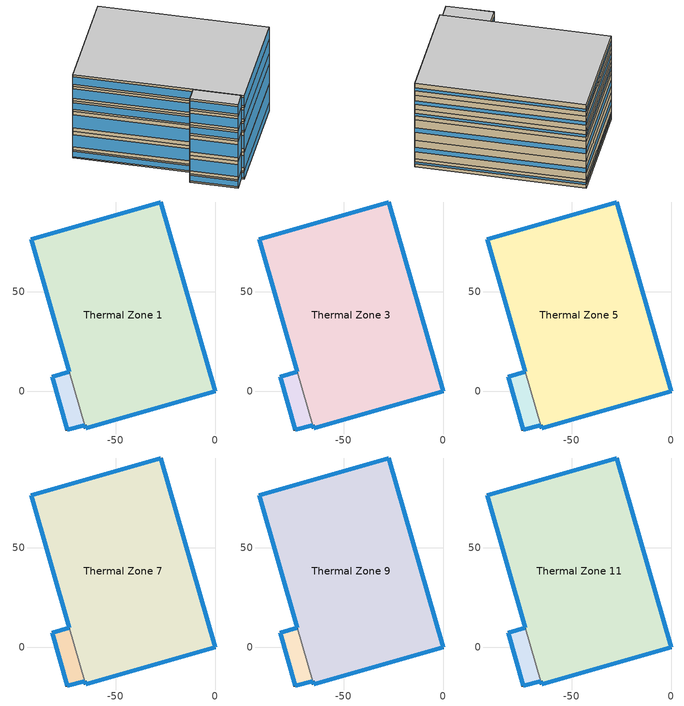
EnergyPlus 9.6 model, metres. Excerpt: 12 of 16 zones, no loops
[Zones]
Thermal Zone 1
 floor ground (ExtSlabCarpet): 0,0 -64.99,-18.64 -65.46,-16.99 -73.12,9.72 -92.22,76.33 -27.23,94.96 z0
 wall outside (Ext Wall): -65.46,-16.99 -64.99,-18.64 0,0 -27.23,94.96 -92.22,76.33 -73.12,9.72 z0:5.6
 wall to Thermal Zone 2 (Interior Wall): -73.12,9.72 -65.46,-16.99 z0:5.6
 window (Ext Window): -27.24,94.96 -92.21,76.33 z2.16:3.44; -65.46,-17 -64.99,-18.63 / -92.22,76.32 -73.12,9.73 z1.01:4.59; 0,0.01 -27.23,94.95 z2.13:3.47; -64.98,-18.63 -0.01,0 z0.28:5.32
Thermal Zone 2
 floor ground (ExtSlabCarpet): -65.46,-16.99 -74.19,-19.49 -81.85,7.22 -73.12,9.72 z0
 wall outside (Ext Wall): -73.12,9.72 -81.85,7.22 -74.19,-19.49 -65.46,-16.99 z0:5.6
 window (Ext Window): -73.13,9.72 -81.84,7.22 z2.16:3.44; -81.85,7.21 -74.19,-19.49 z1.01:4.59; -74.18,-19.49 -65.47,-16.99 z0.28:5.32
Thermal Zone 3
 floor to Thermal Zone 1 (Interior Floor): 0,0 -64.99,-18.64 -65.46,-16.99 -73.12,9.72 -92.22,76.33 -27.23,94.96 z5.6
 wall outside (Ext Wall): -65.46,-16.99 -64.99,-18.64 0,0 -27.23,94.96 -92.22,76.33 -73.12,9.72 z5.6:18.51
 wall to Thermal Zone 4 (Interior Wall): -73.12,9.72 -65.46,-16.99 z5.6:18.51
 window (Ext Window): -27.24,94.96 -92.21,76.33 z10.57:13.54; -65.46,-17 -64.99,-18.63 / -92.22,76.32 -73.12,9.73 z7.92:16.19; 0,0.01 -27.23,94.95 z10.51:13.6; -64.98,-18.63 -0.01,0 z6.25:17.86
Thermal Zone 4
 floor to Thermal Zone 2 (Interior Floor): -65.46,-16.99 -74.19,-19.49 -81.85,7.22 -73.12,9.72 z5.6
 wall outside (Ext Wall): -73.12,9.72 -81.85,7.22 -74.19,-19.49 -65.46,-16.99 z5.6:18.51
 window (Ext Window): -73.13,9.72 -81.84,7.22 z10.57:13.54; -81.85,7.21 -74.19,-19.49 z7.92:16.19; -74.18,-19.49 -65.47,-16.99 z6.25:17.86
Thermal Zone 5
 floor to Thermal Zone 3 (Interior Floor): 0,0 -64.99,-18.64 -65.46,-16.99 -73.12,9.72 -92.22,76.33 -27.23,94.96 z18.51
 wall outside (Ext Wall): -65.46,-16.99 -64.99,-18.64 0,0 -27.23,94.96 -92.22,76.33 -73.12,9.72 z18.51:32.45
 wall to Thermal Zone 6 (Interior Wall): -73.12,9.72 -65.46,-16.99 z18.51:32.45
 window (Ext Window): -27.24,94.96 -92.21,76.33 z23.88:27.08; -65.46,-17 -64.99,-18.63 / -92.22,76.32 -73.12,9.73 z21.02:29.94; 0,0.01 -27.23,94.95 z23.81:27.15; -64.98,-18.63 -0.01,0 z19.21:31.75
Thermal Zone 6
 floor to Thermal Zone 4 (Interior Floor): -65.46,-16.99 -74.19,-19.49 -81.85,7.22 -73.12,9.72 z18.51
 wall outside (Ext Wall): -73.12,9.72 -81.85,7.22 -74.19,-19.49 -65.46,-16.99 z18.51:32.45
 window (Ext Window): -73.13,9.72 -81.84,7.22 z23.88:27.08; -81.85,7.21 -74.19,-19.49 z21.02:29.94; -74.18,-19.49 -65.47,-16.99 z19.21:31.75
Thermal Zone 7
 floor to Thermal Zone 5 (Interior Floor): 0,0 -64.99,-18.64 -65.46,-16.99 -73.12,9.72 -92.22,76.33 -27.23,94.96 z32.45
 wall outside (Ext Wall): -65.46,-16.99 -64.99,-18.64 0,0 -27.23,94.96 -92.22,76.33 -73.12,9.72 z32.45:39.73
 wall to Thermal Zone 8 (Interior Wall): -73.12,9.72 -65.46,-16.99 z32.45:39.73
 window (Ext Window): -27.24,94.96 -92.21,76.33 z35.25:36.93; -65.46,-17 -64.99,-18.63 / -92.22,76.32 -73.12,9.73 z33.76:38.42; 0,0.01 -27.23,94.95 z35.22:36.96; -64.98,-18.63 -0.01,0 z32.81:39.37
Thermal Zone 8
 floor to Thermal Zone 6 (Interior Floor): -65.46,-16.99 -74.19,-19.49 -81.85,7.22 -73.12,9.72 z32.45
 wall outside (Ext Wall): -73.12,9.72 -81.85,7.22 -74.19,-19.49 -65.46,-16.99 z32.45:39.73
 window (Ext Window): -73.13,9.72 -81.84,7.22 z35.25:36.93; -81.85,7.21 -74.19,-19.49 z33.76:38.42; -74.18,-19.49 -65.47,-16.99 z32.81:39.37
Thermal Zone 9
 floor to Thermal Zone 7 (Interior Floor): 0,0 -64.99,-18.64 -65.46,-16.99 -73.12,9.72 -92.22,76.33 -27.23,94.96 z39.73
 wall outside (Ext Wall): -65.46,-16.99 -64.99,-18.64 0,0 -27.23,94.96 -92.22,76.33 -73.12,9.72 z39.73:49.6
 wall to Thermal Zone 10 (Interior Wall): -73.12,9.72 -65.46,-16.99 z39.73:49.6
 window (Ext Window): -27.24,94.96 -92.21,76.33 z43.53:45.8; -65.46,-17 -64.99,-18.63 / -92.22,76.32 -73.12,9.73 z41.51:47.82; 0,0.01 -27.23,94.95 z43.48:45.85; -64.98,-18.63 -0.01,0 z40.22:49.11
Thermal Zone 10
 floor to Thermal Zone 8 (Interior Floor): -65.46,-16.99 -74.19,-19.49 -81.85,7.22 -73.12,9.72 z39.73
 wall outside (Ext Wall): -73.12,9.72 -81.85,7.22 -74.19,-19.49 -65.46,-16.99 z39.73:49.6
 window (Ext Window): -73.13,9.72 -81.84,7.22 z43.53:45.8; -81.85,7.21 -74.19,-19.49 z41.51:47.82; -74.18,-19.49 -65.47,-16.99 z40.22:49.11
Thermal Zone 11
 floor to Thermal Zone 9 (Interior Floor): 0,0 -64.99,-18.64 -65.46,-16.99 -73.12,9.72 -92.22,76.33 -27.23,94.96 z49.6
 wall outside (Ext Wall): -65.46,-16.99 -64.99,-18.64 0,0 -27.23,94.96 -92.22,76.33 -73.12,9.72 z49.6:57.81
 wall to Thermal Zone 12 (Interior Wall): -73.12,9.72 -65.46,-16.99 z49.6:57.81
 window (Ext Window): -27.24,94.96 -92.21,76.33 z52.76:54.65; -65.46,-17 -64.99,-18.63 / -92.22,76.32 -73.12,9.73 z51.08:56.33; 0,0.01 -27.23,94.95 z52.72:54.69; -64.98,-18.63 -0.01,0 z50.01:57.4
 ceiling to Thermal Zone 13 (Interior Ceiling): -27.23,94.96 -92.22,76.33 -73.12,9.72 -65.46,-16.99 -64.99,-18.64 0,0 z57.81
Thermal Zone 12
 floor to Thermal Zone 10 (Interior Floor): -65.46,-16.99 -74.19,-19.49 -81.85,7.22 -73.12,9.72 z49.6
 wall outside (Ext Wall): -73.12,9.72 -81.85,7.22 -74.19,-19.49 -65.46,-16.99 z49.6:57.81
 window (Ext Window): -73.13,9.72 -81.84,7.22 z52.76:54.65; -81.85,7.21 -74.19,-19.49 z51.08:56.33; -74.18,-19.49 -65.47,-16.99 z50.01:57.4
 ceiling to Thermal Zone 14 (Interior Ceiling): -73.12,9.72 -81.85,7.22 -74.19,-19.49 -65.46,-16.99 z57.81
[Building]
Building 1: North Axis {deg}=-0
[Site:Location]
Washington Dc Dulles IntL Ar: Latitude {deg}=38.98; Longitude {deg}=-77.47; Time Zone {hr}=-5; Elevation {m}=82
[SizingPeriod:DesignDay] Month=7; Day of Month=21; Day Type=SummerDesignDay; Daily Dry-Bulb Temperature Range {deltaC}=14.4; Dry-Bulb Temperature Range Modifier Type=DefaultMultipliers; Barometric Pressure {Pa}=86790; Wind Speed {m/s}=5; Wind Direction {deg}=340; Rain Indicator=No; Snow Indicator=No; Daylight Saving Time Indicator=No; Solar Model Indicator=ASHRAETau; ASHRAE Clear Sky Optical Depth for Beam Irradiance (taub)=0.339; ASHRAE Clear Sky Optical Depth for Diffuse Irradiance (taud)=2.366; Begin Environment Reset Mode=FullResetAtBeginEnvironment
Name | Maximum Dry-Bulb Temperature {C} | Humidity Condition Type | Wetbulb or DewPoint at Maximum Dry-Bulb {C} | Enthalpy at Maximum Dry-Bulb {J/kg}
SALT-LAKE-CITY-IAP Ann Clg .4% Condns DB=>MWB | 36.5 | Wetbulb | 17.1
SALT-LAKE-CITY-IAP Ann Clg .4% Condns DP=>MDB | 22.5 | Dewpoint | 15.6
SALT-LAKE-CITY-IAP Ann Clg .4% Condns Enth=>MDB | 30.8 | Enthalpy |  | 59300
SALT-LAKE-CITY-IAP Ann Clg .4% Condns WB=>MDB | 31.2 | Wetbulb | 19
[Material] Thermal Absorptance=0.9
Name | Roughness | Thickness m | Conductivity W/m-K | Density kg/m3 | Specific Heat J/kg-K | Solar Absorptance | Visible Absorptance
wall concrete | MediumRough | 0.03 | 0.5 | 2243 | 837 | 0.65 | 0.65
Wall Insulation [18] | MediumRough | 0.1693 | 0.049 | 265 | 836.8 | 0.7 | 0.7
F16 Acoustic tile | MediumSmooth | 0.0191 | 0.06 | 368 | 590 | 0.3 | 0.3
M11 100mm lightweight concrete | MediumRough | 0.1016 | 0.53 | 1280 | 840 | 0.5 | 0.5
MAT-CC05 4 HW CONCRETE | Rough | 0.1016 | 1.311 | 2240 | 836.8 | 0.85 | 0.85
G01a 19mm gypsum board | MediumSmooth | 0.019 | 0.16 | 800 | 1090 | 0.4 | 0.4
[Material:AirGap]
Name | Thermal Resistance m2-K/W
F04 Wall air space resistance | 0.15
F05 Ceiling air space resistance | 0.18
[Material:NoMass]
CP02 CARPET PAD: Roughness=Smooth; Thermal Resistance m2-K/W=0.1; Thermal Absorptance=0.9; Solar Absorptance=0.8; Visible Absorptance=0.8
[WindowMaterial:SimpleGlazingSystem]
Window Material Simple Glazing System: U-Factor W/m2-K=1.8; Solar Heat Gain Coefficient=0.3
[Construction]
Ext Wall: wall concrete, Wall Insulation [18]
Ext Window: Window Material Simple Glazing System
ExtSlabCarpet: MAT-CC05 4 HW CONCRETE, CP02 CARPET PAD
Interior Ceiling: M11 100mm lightweight concrete, F05 Ceiling air space resistance, F16 Acoustic tile
Interior Floor: F16 Acoustic tile, F05 Ceiling air space resistance, M11 100mm lightweight concrete
Interior Wall: G01a 19mm gypsum board, F04 Wall air space resistance, G01a 19mm gypsum board
[Zone]
Thermal Zone 1; Thermal Zone 2: 254, 0, 0, 0, , 1, , , , , , Yes
Thermal Zone 3; Thermal Zone 4: 254, 0, 0, 5.6, , 1, , , , , , Yes
Thermal Zone 5; Thermal Zone 6: 254, 0, 0, 18.51, , 1, , , , , , Yes
Thermal Zone 7; Thermal Zone 8: 254, 0, 0, 32.45, , 1, , , , , , Yes
Thermal Zone 9; Thermal Zone 10: 254, 0, 0, 39.73, , 1, , , , , , Yes
Thermal Zone 11; Thermal Zone 12: 254, 0, 0, 49.6, , 1, , , , , , Yes
